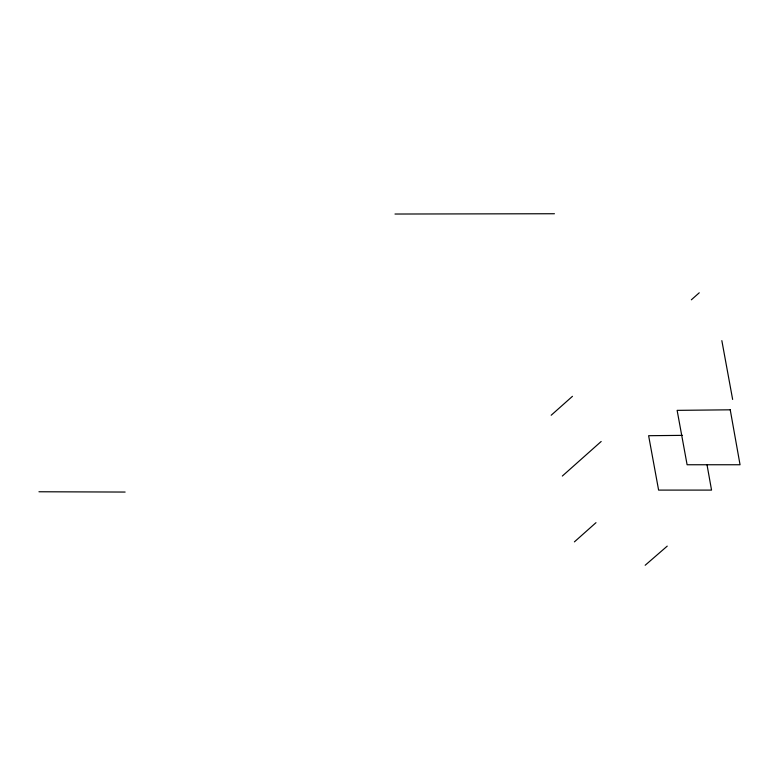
<?xml version="1.0" encoding="UTF-8"?>
<svg xmlns="http://www.w3.org/2000/svg" width="779" height="779" viewBox="0 0 779 779"><rect width="100%" height="100%" fill="white"/><g stroke="black" fill="none" stroke-linecap="round" stroke-linejoin="round"><path stroke-width="1.17" d="M551.172 415.246L572.458 396.316M691.353 299.808L699.25 292.787M562.331 476.037L601.174 441.489M574.405 541.872L595.993 522.67M645.168 565.262L667.233 546.118M682.414 435.364L648.625 435.704L658.606 490.098L711.548 490.098L707.059 465.014M394.992 214.03L554.444 213.738M38.95 491.763L125.127 492.055M721.841 340.627L732.64 399.432M730.235 409.812L677.126 410.358L687.107 464.751L740.05 464.751L730.235 409.812"/></g></svg>
